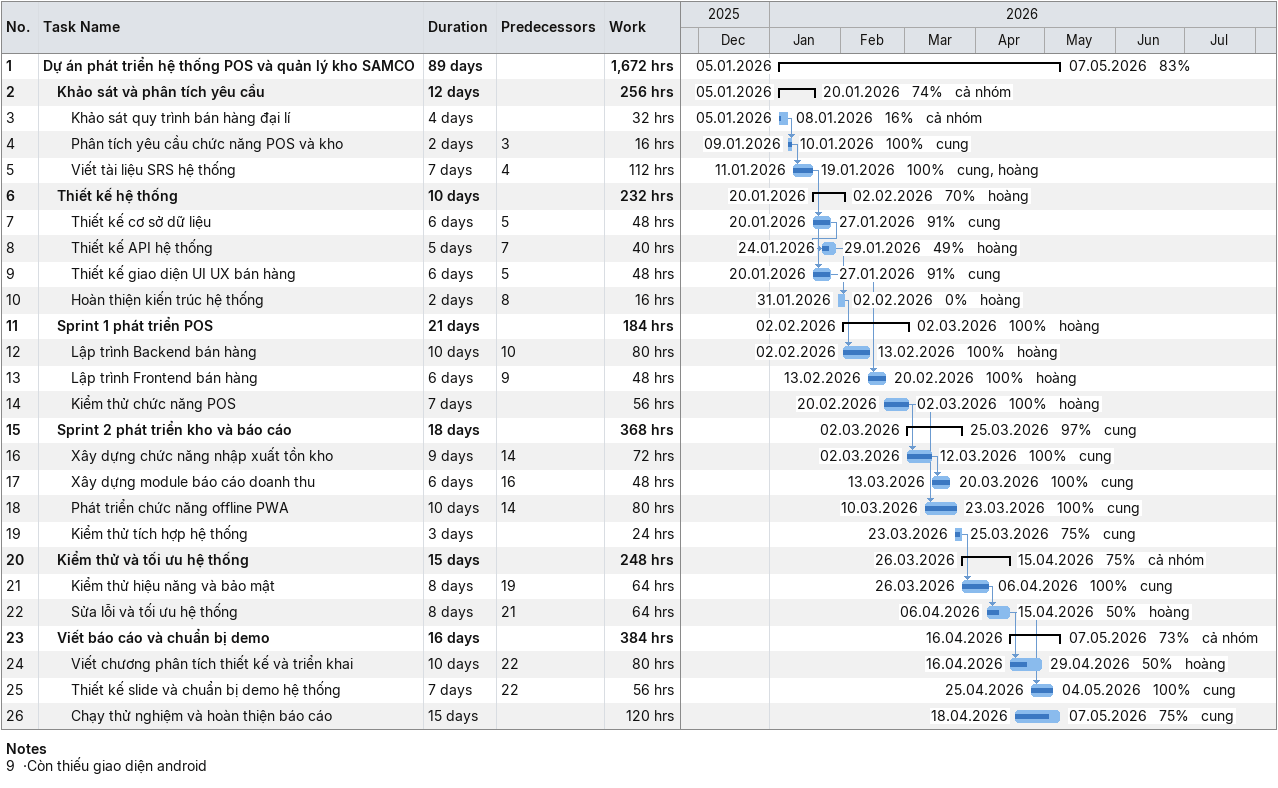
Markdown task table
| ID | Level | Task | Duration | Start | Finish | Predecessors | Resources | % complete | Work (h) |
|---|---|---|---|---|---|---|---|---|---|
| 1 | 1 | **Dự án phát triển hệ thống POS và quản lý kho SAMCO** | 89d | 2026-01-05 | 2026-05-07 |  |  | 83 | 1672 |
| 2 | 2 | **Khảo sát và phân tích yêu cầu** | 12d | 2026-01-05 | 2026-01-20 |  | cả nhóm | 74 | 256 |
| 3 | 3 | Khảo sát quy trình bán hàng đại lí | 4d | 2026-01-05 | 2026-01-08 |  | cả nhóm | 16 | 32 |
| 4 | 3 | Phân tích yêu cầu chức năng POS và kho | 2d | 2026-01-09 | 2026-01-10 | 3 | cung | 100 | 16 |
| 5 | 3 | Viết tài liệu SRS hệ thống | 7d | 2026-01-11 | 2026-01-19 | 4 | cung, hoàng | 100 | 112 |
| 6 | 2 | **Thiết kế hệ thống** | 10d | 2026-01-20 | 2026-02-02 |  | hoàng | 70 | 232 |
| 7 | 3 | Thiết kế cơ sở dữ liệu | 6d | 2026-01-20 | 2026-01-27 | 5 | cung | 91 | 48 |
| 8 | 3 | Thiết kế API hệ thống | 5d | 2026-01-24 | 2026-01-29 | 7 | hoàng | 49 | 40 |
| 9 | 3 | Thiết kế giao diện UI UX bán hàng | 6d | 2026-01-20 | 2026-01-27 | 5 | cung | 91 | 48 |
| 10 | 3 | Hoàn thiện kiến trúc hệ thống | 2d | 2026-01-31 | 2026-02-02 | 8 | hoàng | 0 | 16 |
| 11 | 2 | **Sprint 1 phát triển POS** | 21d | 2026-02-02 | 2026-03-02 |  | hoàng | 100 | 184 |
| 12 | 3 | Lập trình Backend bán hàng | 10d | 2026-02-02 | 2026-02-13 | 10 | hoàng | 100 | 80 |
| 13 | 3 | Lập trình Frontend bán hàng | 6d | 2026-02-13 | 2026-02-20 | 9 | hoàng | 100 | 48 |
| 14 | 3 | Kiểm thử chức năng POS | 7d | 2026-02-20 | 2026-03-02 |  | hoàng | 100 | 56 |
| 15 | 2 | **Sprint 2 phát triển kho và báo cáo** | 18d | 2026-03-02 | 2026-03-25 |  | cung | 97 | 368 |
| 16 | 3 | Xây dựng chức năng nhập xuất tồn kho | 9d | 2026-03-02 | 2026-03-12 | 14 | cung | 100 | 72 |
| 17 | 3 | Xây dựng module báo cáo doanh thu | 6d | 2026-03-13 | 2026-03-20 | 16 | cung | 100 | 48 |
| 18 | 3 | Phát triển chức năng offline PWA | 10d | 2026-03-10 | 2026-03-23 | 14 | cung | 100 | 80 |
| 19 | 3 | Kiểm thử tích hợp hệ thống | 3d | 2026-03-23 | 2026-03-25 |  | cung | 75 | 24 |
| 20 | 2 | **Kiểm thử và tối ưu hệ thống** | 15d | 2026-03-26 | 2026-04-15 |  | cả nhóm | 75 | 248 |
| 21 | 3 | Kiểm thử hiệu năng và bảo mật | 8d | 2026-03-26 | 2026-04-06 | 19 | cung | 100 | 64 |
| 22 | 3 | Sửa lỗi và tối ưu hệ thống | 8d | 2026-04-06 | 2026-04-15 | 21 | hoàng | 50 | 64 |
| 23 | 2 | **Viết báo cáo và chuẩn bị demo** | 16d | 2026-04-16 | 2026-05-07 |  | cả nhóm | 73 | 384 |
| 24 | 3 | Viết chương phân tích thiết kế và triển khai | 10d | 2026-04-16 | 2026-04-29 | 22 | hoàng | 50 | 80 |
| 25 | 3 | Thiết kế slide và chuẩn bị demo hệ thống | 7d | 2026-04-25 | 2026-05-04 | 22 | cung | 100 | 56 |
| 26 | 3 | Chạy thử nghiệm và hoàn thiện báo cáo | 15d | 2026-04-18 | 2026-05-07 |  | cung | 75 | 120 |

Notes
- 9: ·Còn thiếu giao diện android
